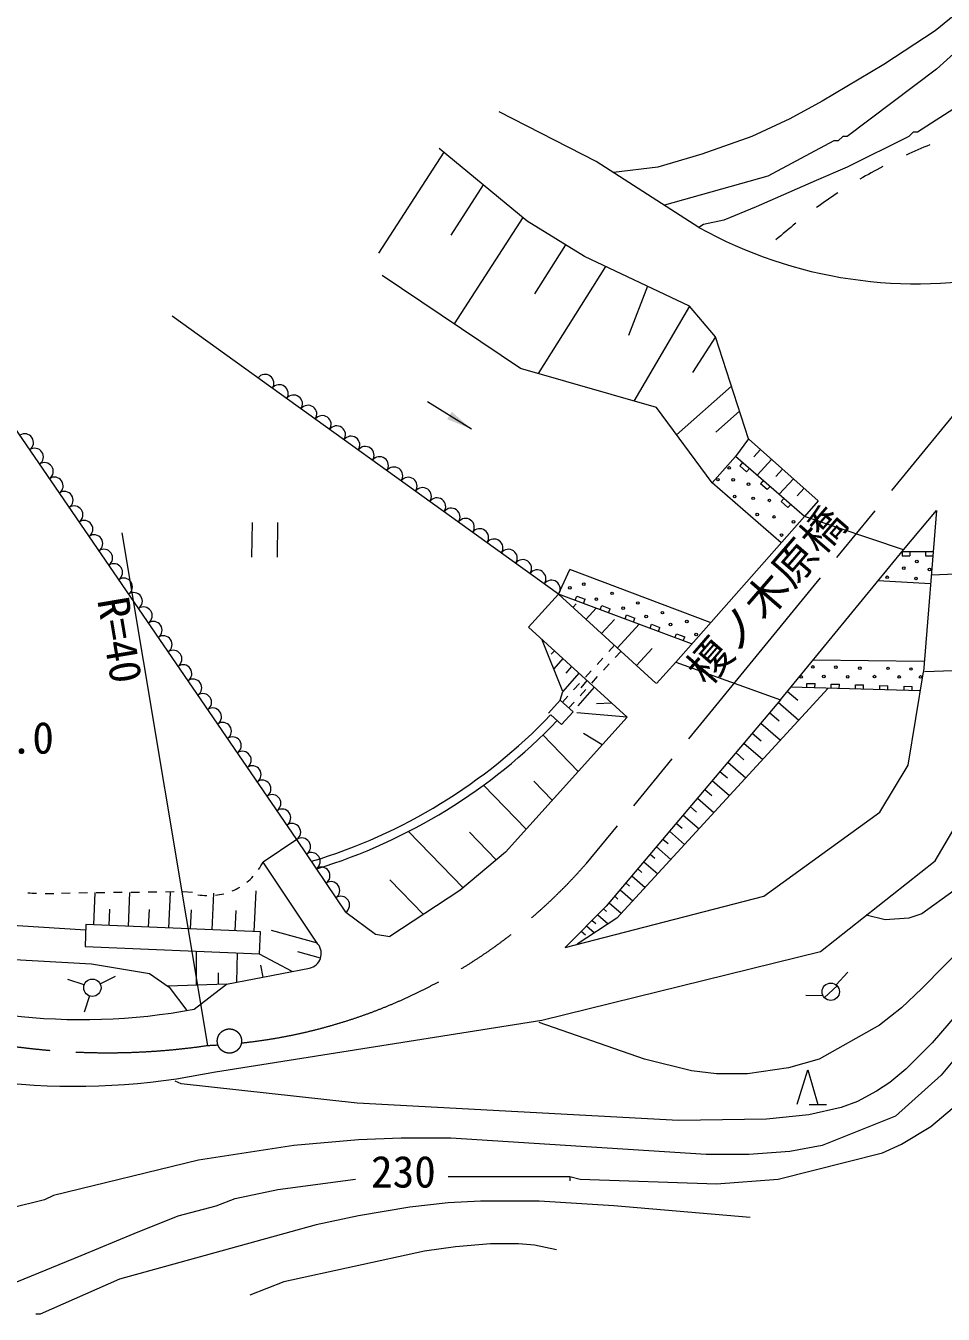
# Model space of a CAD drawing. Units: millimetres, scale not verified. Extents: x 40000 to 680000, y 20000 to 380000.
# Drawn here: x 257725 to 310668, y 239748 to 314128 of the extents above; entities that cross this region are included whole.
import ezdxf
from ezdxf.enums import TextEntityAlignment as Align

# ---------------------------------------------------------------- set-up
doc = ezdxf.new("R2010")
doc.units = ezdxf.units.MM
doc.header["$LTSCALE"] = 1000
doc.linetypes.add('CHAIN', pattern=[18.5, 12, -1.5, 3.5, -1.5])
for name, color, linetype, lineweight in [('M-BGD', 7, 'Continuous', 13), ('M-BMK', 2, 'CHAIN', 13), ('M-STR-HTXT', 7, 'Continuous', 13), ('M-STR-STR1', 1, 'Continuous', 13)]:
    doc.layers.add(name, color=color, linetype=linetype, lineweight=lineweight)
doc.layers.add('M-BMK-HTXT', color=7, linetype='Continuous')
doc.styles.add('ＭＳ ゴシック', font='')
doc.styles.get('ＭＳ ゴシック').set_extended_font_data('MS Gothic')

# ---------------------------------------------------------------- blocks, each defined once
blk = doc.blocks.new('filled_arrow')
at = {"color": 0, "linetype": 'Continuous', "lineweight": -2}
blk.add_solid([(7.5, 1.25), (0, 0), (7.5, -1.25)], dxfattribs=at)
blk = doc.blocks.new('電話柱1')
at = {"color": 7, "linetype": 'Continuous', "lineweight": 13}
for p, q in [((-1.203, 0.848), (-0.496, 0.14)), ((-0.516, 0.002), (0.484, 0.002)), ((1.475, 0.164), (0.478, 0.078))]:
    blk.add_line(p, q, dxfattribs=at)
blk.add_circle((-0.016, 0.002), 0.5, dxfattribs=at)
blk = doc.blocks.new('電力柱1')
at = {"color": 7, "linetype": 'Continuous', "lineweight": 13}
for p, q in [((0.4, 0.311), (1.186, 0.93)), ((-0.49, 0.061), (-1.483, 0.18)), ((0.316, -0.391), (0.934, -1.176))]:
    blk.add_line(p, q, dxfattribs=at)
blk.add_circle((0.007, 0.002), 0.5, dxfattribs=at)
blk = doc.blocks.new('針葉樹林')
at = {"color": 7, "linetype": 'Continuous', "lineweight": 13}
for p, q in [((-0.6, 0), (0, 2)), ((0, 2), (0.6, 0)), ((0.1, 0), (1.1, 0))]:
    blk.add_line(p, q, dxfattribs=at)
blk = doc.blocks.new('田')
at = {"color": 7, "linetype": 'Continuous', "lineweight": 13}
for p, q in [((-0.75, 2), (-0.75, 0)), ((0.75, 0), (0.75, 2))]:
    blk.add_line(p, q, dxfattribs=at)

msp = doc.modelspace()

# ---------------------------------------------------------------- linework, layer by layer
at = {"layer": 'M-BGD'}
for p, q in [((290635, 306299), (285048, 309161)), ((281840, 306830), (278087, 301008)), ((286662, 302849), (281586, 307040)), ((296571, 302486), (290635, 306299)), ((284124, 304945), (282247, 302034)), ((286408, 303059), (282451, 296919)), ((289967, 300805), (286662, 302849)), ((288867, 301486), (287079, 298646)), ((296031, 297943), (289967, 300805)), ((291182, 300232), (287293, 294057)), ((286275, 294351), (278285, 299717)), ((293596, 299093), (292515, 296246)), ((296031, 297943), (292823, 292462)), ((297530, 296172), (296031, 297943)), ((273373, 267161), (252814, 297153)), ((288475, 281325), (266169, 297358)), ((297530, 296172), (296201, 294104)), ((299438, 290278), (297530, 296172)), ((294128, 292086), (286275, 294351)), ((298450, 293332), (295283, 290522)), ((283449, 290839), (280902, 292423)), ((297339, 287738), (294128, 292086)), ((298918, 291885), (297540, 290663)), ((299438, 290278), (298689, 289266)), ((303452, 286709), (299438, 290278)), ((300126, 289666), (299737, 289243)), ((297339, 287738), (298689, 289266)), ((302667, 285807), (298689, 289266)), ((299087, 288920), (298922, 288732)), ((299320, 288386), (298922, 288732)), ((300767, 289096), (299946, 288200)), ((299484, 288574), (299320, 288386)), ((300280, 287882), (300116, 287694)), ((301397, 288536), (301002, 288106)), ((302025, 287977), (301210, 287088)), ((301318, 284278), (297339, 287738)), ((300514, 287348), (300116, 287694)), ((300678, 287537), (300514, 287348)), ((302642, 287429), (302241, 286993)), ((301474, 286845), (301310, 286656)), ((301708, 286310), (301310, 286656)), ((301872, 286499), (301708, 286310)), ((303452, 286709), (302667, 285807)), ((308379, 283868), (310287, 286145)), ((310287, 286145), (309523, 276831)), ((308303, 283775), (310093, 283775)), ((308303, 283775), (308303, 283525)), ((308303, 283525), (308750, 283525)), ((308750, 283775), (308750, 283525)), ((309645, 283775), (309645, 283525)), ((309645, 283525), (310072, 283525)), ((288475, 281325), (289122, 282730)), ((297224, 279684), (289122, 282730)), ((309939, 281908), (306907, 282077)), ((314251, 282585), (309982, 282421)), ((288475, 281325), (286730, 279420)), ((294089, 276184), (288475, 281325)), ((296148, 278441), (288475, 281325)), ((289434, 280965), (289522, 281199)), ((289522, 281199), (290002, 281018)), ((289304, 280566), (289484, 280757)), ((289914, 280784), (290002, 281018)), ((290056, 279876), (290638, 280512)), ((290873, 280424), (290961, 280658)), ((290961, 280658), (291440, 280478)), ((291352, 280244), (291440, 280478)), ((290956, 279051), (291690, 279851)), ((292311, 279883), (292399, 280117)), ((292399, 280117), (292879, 279937)), ((292791, 279703), (292879, 279937)), ((292423, 274207), (286730, 279420)), ((291876, 278208), (293129, 279576)), ((293750, 279342), (293838, 279576)), ((293838, 279576), (294318, 279396)), ((294230, 279162), (294318, 279396)), ((295189, 278801), (295277, 279035)), ((295277, 279035), (295756, 278855)), ((288711, 275705), (287503, 278713)), ((291369, 277997), (291707, 278365)), ((292976, 277199), (293878, 278183)), ((295668, 278621), (295756, 278855)), ((288231, 278046), (288045, 277846)), ((288716, 277602), (288191, 276999)), ((290693, 277260), (291031, 277628)), ((291738, 277659), (292076, 278027)), ((309571, 277424), (303149, 277507)), ((289632, 276763), (288711, 275705)), ((289214, 277146), (288893, 276751)), ((290017, 276523), (290355, 276892)), ((291062, 276922), (291400, 277291)), ((294116, 276155), (295239, 277393)), ((308637, 271448), (309523, 276831)), ((314013, 277001), (309610, 276832)), ((289341, 275787), (289679, 276155)), ((290519, 275951), (289577, 274869)), ((290100, 276335), (289760, 275915)), ((290386, 276186), (290724, 276554)), ((302798, 275917), (302805, 276167)), ((302805, 276167), (303272, 276154)), ((303265, 275904), (303272, 276154)), ((304200, 275877), (304207, 276127)), ((304207, 276127), (304675, 276113)), ((304667, 275863), (304675, 276113)), ((305602, 275837), (305609, 276087)), ((305609, 276087), (306077, 276073)), ((306070, 275823), (306077, 276073)), ((307004, 275796), (307012, 276046)), ((307012, 276046), (307479, 276033)), ((307472, 275783), (307479, 276033)), ((308407, 275756), (308414, 276006)), ((308414, 276006), (308881, 275993)), ((308874, 275743), (308881, 275993)), ((288564, 275198), (288711, 275705)), ((288693, 275081), (289003, 275418)), ((289709, 275449), (290047, 275817)), ((301270, 275223), (291227, 263306)), ((291830, 262608), (304032, 275882)), ((301672, 275711), (302273, 275190)), ((309341, 275729), (301863, 275944)), ((288564, 275198), (287895, 274455)), ((289307, 274529), (288564, 275198)), ((288638, 273786), (289307, 274529)), ((289065, 274747), (289371, 275081)), ((292423, 274207), (289516, 274474)), ((291523, 275031), (290660, 274979)), ((300642, 274478), (301195, 273998)), ((301150, 275080), (302344, 274046)), ((292423, 274207), (285402, 266423)), ((288017, 274345), (288638, 273786)), ((300136, 273877), (301279, 272887)), ((289607, 271085), (287568, 273190)), ((290992, 272621), (289903, 273271)), ((299649, 273299), (300161, 272855)), ((299164, 272723), (300257, 271776)), ((298231, 271617), (299278, 270710)), ((298697, 272169), (299169, 271759)), ((297784, 271086), (298218, 270709)), ((307002, 268723), (308637, 271448)), ((286594, 267745), (284135, 270285)), ((288108, 269424), (287051, 270511)), ((296908, 270047), (297307, 269701)), ((297337, 270556), (298339, 269688)), ((310204, 265929), (312725, 270222)), ((296480, 269539), (297438, 268709)), ((295658, 268564), (296575, 267769)), ((296068, 269050), (296432, 268735)), ((300324, 263885), (307002, 268723)), ((295263, 268095), (295594, 267808)), ((273373, 267161), (271416, 265852)), ((276186, 262956), (273373, 267161)), ((282959, 264361), (279810, 267612)), ((284870, 265974), (283335, 267568)), ((294491, 267179), (294790, 266920)), ((294870, 267628), (295747, 266869)), ((285402, 266423), (282778, 264208)), ((293751, 266300), (294019, 266068)), ((294114, 266731), (294953, 266005)), ((274585, 261117), (271416, 265852)), ((293390, 265871), (294191, 265177)), ((303595, 260682), (310204, 265929)), ((280673, 262829), (278737, 264828)), ((292695, 265047), (293461, 264382)), ((293041, 265458), (293280, 265251)), ((260292, 264052), (259792, 264045)), ((261292, 264065), (260792, 264058)), ((261658, 262221), (261736, 264086)), ((262292, 264077), (261792, 264071)), ((263292, 264090), (262792, 264084)), ((263646, 262138), (263727, 264090)), ((264292, 264103), (263792, 264096)), ((265292, 264115), (264792, 264109)), ((266292, 264128), (265792, 264122)), ((265989, 262041), (266074, 264095)), ((267337, 264096), (266791, 264134)), ((268488, 261936), (268577, 264060)), ((270914, 261835), (271012, 264196)), ((282778, 264208), (278724, 261551)), ((292028, 264256), (292761, 263621)), ((292361, 264650), (292571, 264468)), ((288847, 260925), (300324, 263885)), ((291227, 263306), (288847, 260925)), ((291389, 263498), (292090, 262891)), ((291708, 263876), (291892, 263717)), ((262544, 262184), (262583, 263138)), ((264813, 262090), (264856, 263114)), ((267234, 261989), (267280, 263089)), ((269817, 261881), (269866, 263062)), ((276186, 262956), (277906, 261687)), ((291830, 262608), (289551, 261107)), ((290732, 262810), (291338, 262284)), ((291068, 263146), (291240, 262997)), ((274554, 261163), (271899, 261893)), ((289775, 261853), (290016, 261644)), ((290085, 262163), (290547, 261763)), ((290408, 262486), (290615, 262306)), ((277906, 261687), (278724, 261551)), ((267570, 258740), (267578, 260702)), ((269901, 258913), (269944, 260604)), ((273100, 259534), (271211, 260541)), ((274733, 260301), (273422, 260662)), ((287514, 256730), (303595, 260682)), ((269309, 258798), (274099, 259727)), ((271423, 259208), (271285, 259899)), ((264869, 259425), (266007, 258629)), ((268846, 258782), (268854, 259448)), ((269309, 258798), (265927, 258684)), ((266007, 258629), (267023, 257274)), ((267446, 257359), (269309, 258798)), ((268678, 253749), (287514, 256730)), ((282093, 247707), (289121, 247707)), ((289121, 247707), (289121, 247453))]:
    msp.add_line(p, q, dxfattribs=at)
for points in [[(312997, 316371), (311557, 314932), (310203, 313831), (307239, 311884), (303683, 309767), (301821, 308751), (299619, 307735), (296741, 306719), (294201, 305957), (291637, 305656)], [(314013, 315186), (312065, 313239), (310287, 311630), (305123, 307735), (304869, 307735), (304615, 307481), (304361, 307481), (300551, 305449), (294577, 303767)], [(311557, 309513), (309187, 307989), (308933, 307989), (308679, 307735), (305123, 305957), (303345, 305195), (299873, 303671), (298011, 302909), (296825, 302655), (296571, 302486)], [(237728, 278187), (241623, 270736), (242639, 269381), (245009, 266926), (246364, 265825), (250005, 263878), (252291, 263116), (254238, 262608), (256016, 262269), (261184, 261936)], [(235357, 276493), (236035, 275054), (237051, 273022), (238490, 270567), (239421, 269212), (240691, 267688), (241623, 266757), (243147, 265487), (244755, 264386), (247465, 262862), (252799, 260830), (255339, 260322), (261519, 259983), (264869, 259425)], [(318669, 268619), (316383, 266333), (313335, 262523), (309441, 258544), (308255, 257443), (306985, 256427), (303514, 254480), (301736, 253972), (299365, 253633), (297587, 253633), (296148, 253803), (293439, 254480), (287343, 256597)], [(316129, 269212), (311303, 264217), (309441, 262862), (308679, 262608), (307324, 262523), (306223, 262777)], [(320786, 264640), (315452, 259729), (311896, 255157), (310541, 253549), (307917, 251178), (303683, 249485), (301821, 249146), (299450, 248977), (296995, 248977), (282263, 249908), (279384, 249908), (276929, 249823), (273203, 249485), (267700, 248638), (259318, 246606), (258810, 246352), (256778, 245844)], [(289121, 247707), (289713, 247537), (297587, 247283), (301143, 247537), (307155, 249061), (308255, 249569), (309949, 250585), (312658, 252871), (314351, 255242), (316129, 258290), (316383, 258459), (316468, 258798), (319262, 261931), (319431, 261931), (320786, 263201), (321209, 263370)], [(316383, 263285), (316129, 262777), (312065, 257782), (310033, 255411), (308509, 253887), (307578, 253125), (306816, 252617), (305715, 252025), (304784, 251686), (302921, 251263), (300466, 251009), (295386, 250924), (276844, 251940), (266684, 253041), (266345, 253210)], [(257201, 241611), (260927, 243135), (263975, 244405), (266515, 245421), (268716, 246013), (269817, 246437), (272272, 246945), (276759, 247537)], [(299535, 245336), (291661, 246013), (287343, 246267), (283956, 246267), (282093, 246183), (279892, 245929), (276929, 245421), (274473, 244913), (263128, 241780), (258556, 239748), (258302, 239748)], [(288359, 243473), (287089, 243727), (286157, 243812), (284549, 243812), (282517, 243643), (280739, 243389), (272611, 241611), (270663, 240849)]]:
    msp.add_lwpolyline(points, dxfattribs=at)
msp.add_lwpolyline([(271264, 261821), (261197, 262240), (261144, 260970), (271211, 260551)], close=True, dxfattribs=at)
for centre in [(298315, 288601), (297668, 287924), (298544, 287914), (299430, 287665), (298633, 286958), (299699, 286849), (300634, 286729), (299937, 285913), (300903, 285774), (302028, 285495), (301341, 284729), (308389, 282817), (309145, 283206), (309872, 282738), (289923, 281892), (307433, 282290), (309096, 282220), (289117, 281683), (291556, 281364), (290650, 281026), (292203, 280508), (293049, 280807), (293527, 280030), (294462, 280249), (295876, 279741), (294930, 279562), (296414, 278985), (303143, 277113), (304477, 277104), (305860, 277044), (307483, 277034), (308807, 276994), (302476, 276536), (303780, 276566), (305154, 276546), (306706, 276556), (308130, 276536), (309364, 276536)]:
    msp.add_circle(centre, 75, dxfattribs=at)
for centre, radius, start, end in [((321594, 278377), 31155, 112.04952, 114.80809), ((321594, 278377), 31155, 117.56666, 120.32524), ((321594, 278377), 31155, 123.08381, 125.84239), ((321594, 278377), 31155, 128.60096, 131.35953), ((309075, 324900), 25666, 240.84559, 282.32271), ((271534, 293491), 509, 325.2802, 143.30485), ((272360, 292897), 509, 325.2802, 143.30485), ((273186, 292303), 509, 325.2802, 143.30485), ((274013, 291710), 509, 325.2802, 143.30485), ((274839, 291116), 509, 325.2802, 143.30485), ((275665, 290522), 509, 325.2802, 143.30485), ((257664, 290069), 505, 305.00161, 123.85593), ((276491, 289928), 509, 325.2802, 143.30485), ((258235, 289236), 505, 305.00161, 123.85593), ((277317, 289334), 509, 325.2802, 143.30485), ((258806, 288403), 505, 305.00161, 123.85593), ((278143, 288741), 509, 325.2802, 143.30485), ((278969, 288147), 509, 325.2802, 143.30485), ((259377, 287570), 505, 305.00161, 123.85593), ((279795, 287553), 509, 325.2802, 143.30485), ((259948, 286737), 505, 305.00161, 123.85593), ((280622, 286959), 509, 325.2802, 143.30485), ((260519, 285903), 505, 305.00161, 123.85593), ((281448, 286365), 509, 325.2802, 143.30485), ((282274, 285772), 509, 325.2802, 143.30485), ((283100, 285178), 509, 325.2802, 143.30485), ((261091, 285070), 505, 305.00161, 123.85593), ((283926, 284584), 509, 325.2802, 143.30485), ((261662, 284237), 505, 305.00161, 123.85593), ((284752, 283990), 509, 325.2802, 143.30485), ((262233, 283404), 505, 305.00161, 123.85593), ((285578, 283397), 509, 325.2802, 143.30485), ((262804, 282571), 505, 305.00161, 123.85593), ((286404, 282803), 509, 325.2802, 143.30485), ((287231, 282209), 509, 325.2802, 143.30485), ((263375, 281738), 505, 305.00161, 123.85593), ((288057, 281615), 509, 325.2802, 143.30485), ((263946, 280905), 505, 305.00161, 123.85593), ((264517, 280072), 505, 305.00161, 123.85593), ((265088, 279239), 505, 305.00161, 123.85593), ((265659, 278405), 505, 305.00161, 123.85593), ((266230, 277572), 505, 305.00161, 123.85593), ((266801, 276739), 505, 305.00161, 123.85593), ((267372, 275906), 505, 305.00161, 123.85593), ((267943, 275073), 505, 305.00161, 123.85593), ((268514, 274240), 505, 305.00161, 123.85593), ((269085, 273407), 505, 305.00161, 123.85593), ((265054, 296323), 31781, 286.76498, 316.25476), ((265054, 296323), 32281, 287.03645, 316.282), ((261001, 291760), 35000, 211.39019, 280.6105), ((269656, 272574), 505, 305.00161, 123.85593), ((270228, 271740), 505, 305.00161, 123.85593), ((260544, 292549), 39643, 213.18029, 281.84029), ((270799, 270907), 505, 305.00161, 123.85593), ((271370, 270074), 505, 305.00161, 123.85593), ((271941, 269241), 505, 305.00161, 123.85593), ((272512, 268408), 505, 305.00161, 123.85593), ((273083, 267575), 505, 305.00161, 123.85593), ((273649, 266737), 506, 304.45942, 123.11075), ((274212, 265896), 506, 304.45942, 123.11075), ((268310, 267379), 3461, 325.55075, 333.82762), ((274774, 265055), 506, 304.45942, 123.11075), ((268310, 267379), 3461, 308.99702, 317.27389), ((259114, 284693), 20659, 266.49607, 267.88279), ((268310, 267379), 3461, 292.44328, 300.72015), ((275337, 264214), 506, 304.45942, 123.11075), ((259114, 284693), 20659, 269.2695, 270.65622), ((268755, 274509), 10605, 264.0624, 266.81598), ((268310, 267379), 3461, 275.88955, 284.16642), ((275900, 263374), 506, 304.45942, 123.11075), ((273911, 260572), 866, 282.49409, 38.95001)]:
    msp.add_arc(centre, radius, start, end, dxfattribs=at)
at = {"layer": 'M-BMK'}
msp.add_line((315272, 296583), (290048, 265742), dxfattribs=at)
msp.add_circle((269477, 255519), 700, dxfattribs=at)
for centre, radius, start, end in [((262445, 294844), 40000, 214.36693, 278.32229), ((266937, 285914), 30676, 276.04618, 318.88373), ((266937, 285914), 30676, 272.42446, 273.50715)]:
    msp.add_arc(centre, radius, start, end, dxfattribs=at)
at = {"layer": 'M-STR-HTXT'}
msp.add_line((268236, 255266), (263289, 284855), dxfattribs=at)
at = {"layer": 'M-STR-STR1'}
msp.add_line((308379, 283868), (302667, 285807), dxfattribs=at)
msp.add_lwpolyline([(302667, 285807), (295239, 277393), (301270, 275223), (308379, 283868)], dxfattribs=at)

# ---------------------------------------------------------------- block references
at = {"layer": 'M-BGD'}
for name, p, xscale, yscale, rotation in [('filled_arrow', (283449, 290839), 200, 200, 148.1), ('田', (271510, 283451), 1000, 1000, 359.44375), ('電力柱1', (261571, 258604), 1000, 1000, 213.08134), ('電話柱1', (304191, 258375), 1000, 1000, 43.08134), ('針葉樹林', (302832, 251861), 1000, 1000, 359.44375)]:
    msp.add_blockref(name, p, dxfattribs=dict(at, xscale=xscale, yscale=yscale, rotation=rotation))

# ---------------------------------------------------------------- texts
at = {"layer": 'M-BGD', "style": 'ＭＳ ゴシック'}
msp.add_text('223.0', height=1833, dxfattribs=at).set_placement((253115, 273026), align=Align.MIDDLE_LEFT)
msp.add_text('230', height=1833, dxfattribs=at).set_placement((279519, 246510), align=Align.BOTTOM_CENTER)
at = {"layer": 'M-BMK-HTXT', "style": 'ＭＳ ゴシック'}
msp.add_text('榎ノ木原橋', height=1833, rotation=49.145, dxfattribs=at).set_placement((301576, 280290), align=Align.BOTTOM_CENTER)
at = {"layer": 'M-STR-HTXT', "style": 'ＭＳ ゴシック'}
msp.add_text('R=40', height=1833, rotation=279.491, dxfattribs=at).set_placement((261305, 280892), align=Align.BOTTOM_LEFT)

doc.saveas('drawing.dxf')
